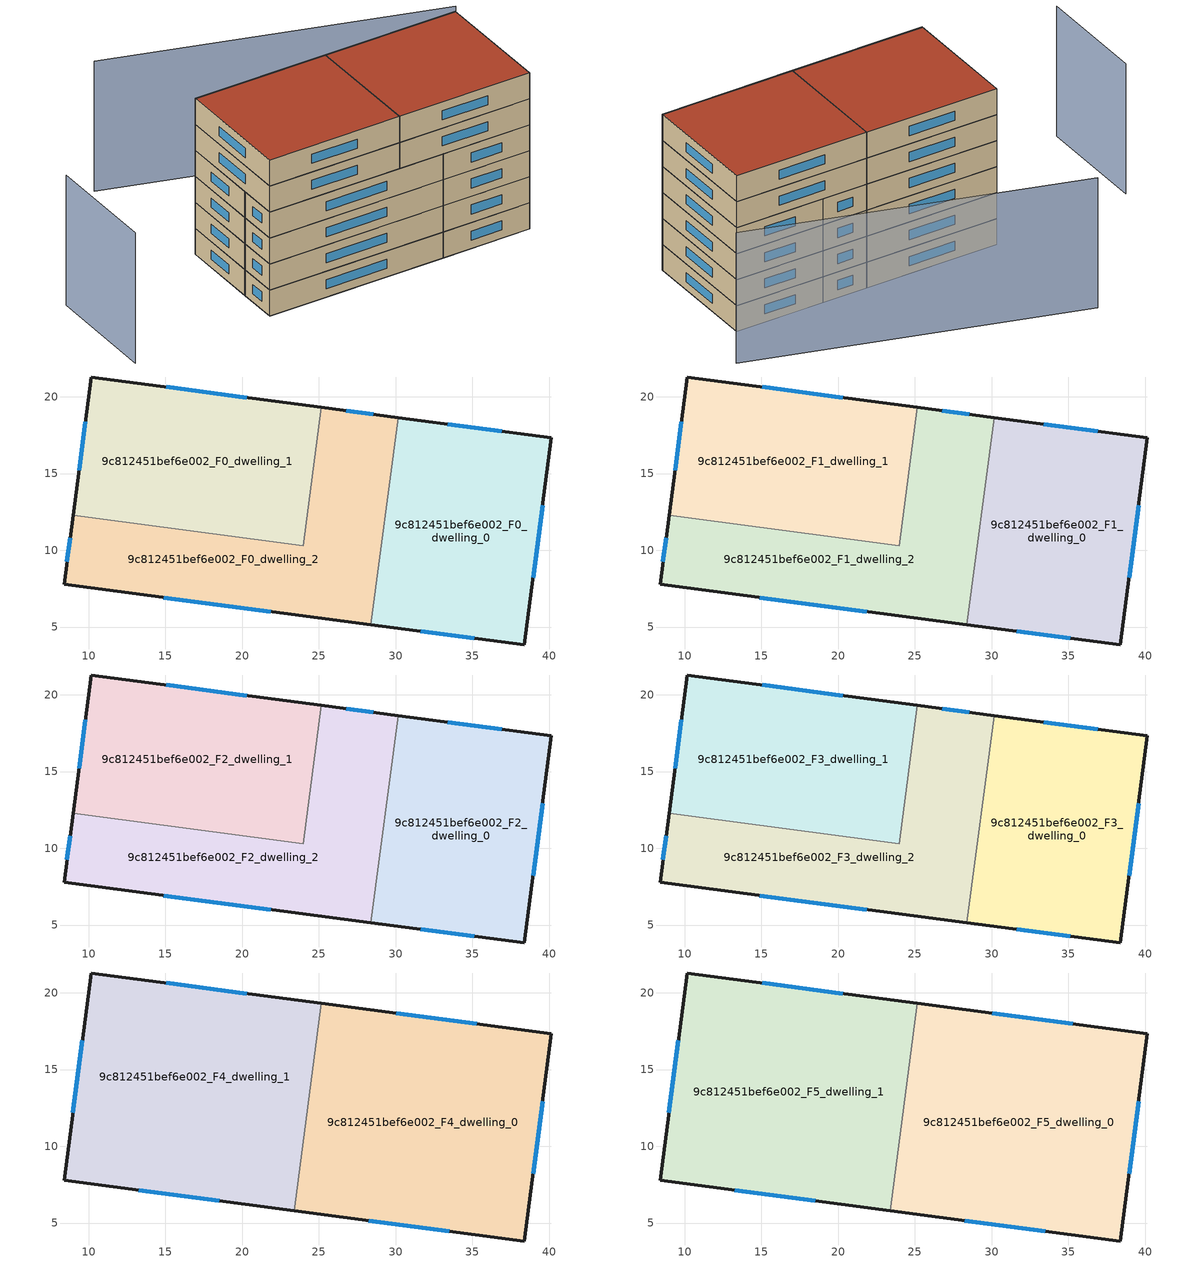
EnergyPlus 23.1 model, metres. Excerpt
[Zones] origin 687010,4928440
9c812451bef6e002_F0_dwelling_0
 floor ground (EU_floor_Construction): 38.37,3.83 40.15,17.33 30.16,18.65 28.38,5.15 z0
 wall outside (EU_wall_Construction): 30.16,18.65 40.15,17.33 38.37,3.83 28.38,5.15 z0:3
 wall to 9c812451bef6e002_F0_dwelling_2 (EU_wall_Construction): 28.38,5.15 30.16,18.65 z0:3
 window (EU_Window_Construction): 35.12,4.26 31.63,4.72 / 33.41,18.22 36.9,17.76 / 39.57,12.94 38.95,8.22 z0.98:2.02
9c812451bef6e002_F0_dwelling_1
 floor ground (EU_floor_Construction): 23.97,10.31 25.16,19.31 10.17,21.29 8.99,12.28 z0
 wall outside (EU_wall_Construction): 8.99,12.28 10.17,21.29 25.16,19.31 z0:3
 wall to 9c812451bef6e002_F0_dwelling_2 (EU_wall_Construction): 25.16,19.31 23.97,10.31 8.99,12.28 z0:3
 window (EU_Window_Construction): 15.05,20.65 20.28,19.96 / 9.37,15.21 9.79,18.36 z0.98:2.02
9c812451bef6e002_F0_dwelling_2
 floor ground (EU_floor_Construction): 28.38,5.15 30.16,18.65 25.16,19.31 23.97,10.31 8.99,12.28 8.39,7.78 z0
 wall outside (EU_wall_Construction): 25.16,19.31 30.16,18.65 / 28.38,5.15 8.39,7.78 8.99,12.28 z0:3
 window (EU_Window_Construction): 26.78,19.1 28.53,18.87 / 21.88,6.01 14.89,6.93 / 8.59,9.25 8.79,10.82 z0.98:2.02
9c812451bef6e002_F1_dwelling_0
 floor to 9c812451bef6e002_F0_dwelling_0 (EU_floor_Construction): 38.37,3.83 40.15,17.33 30.16,18.65 28.38,5.15 z3
 wall outside (EU_wall_Construction): 30.16,18.65 40.15,17.33 38.37,3.83 28.38,5.15 z3:6
 wall to 9c812451bef6e002_F1_dwelling_2 (EU_wall_Construction): 28.38,5.15 30.16,18.65 z3:6
 window (EU_Window_Construction): 35.12,4.26 31.63,4.72 / 33.41,18.22 36.9,17.76 / 39.57,12.94 38.95,8.22 z3.98:5.02
9c812451bef6e002_F1_dwelling_1
 floor to 9c812451bef6e002_F0_dwelling_1 (EU_floor_Construction): 23.97,10.31 25.16,19.31 10.17,21.29 8.99,12.28 z3
 wall outside (EU_wall_Construction): 8.99,12.28 10.17,21.29 25.16,19.31 z3:6
 wall to 9c812451bef6e002_F1_dwelling_2 (EU_wall_Construction): 25.16,19.31 23.97,10.31 8.99,12.28 z3:6
 window (EU_Window_Construction): 15.05,20.65 20.28,19.96 / 9.37,15.21 9.79,18.36 z3.98:5.02
9c812451bef6e002_F1_dwelling_2
 floor to 9c812451bef6e002_F0_dwelling_2 (EU_floor_Construction): 28.38,5.15 30.16,18.65 25.16,19.31 23.97,10.31 8.99,12.28 8.39,7.78 z3
 wall outside (EU_wall_Construction): 25.16,19.31 30.16,18.65 / 28.38,5.15 8.39,7.78 8.99,12.28 z3:6
 window (EU_Window_Construction): 26.78,19.1 28.53,18.87 / 21.88,6.01 14.89,6.93 / 8.59,9.25 8.79,10.82 z3.98:5.02
9c812451bef6e002_F2_dwelling_0
 floor to 9c812451bef6e002_F1_dwelling_0 (EU_floor_Construction): 38.37,3.83 40.15,17.33 30.16,18.65 28.38,5.15 z6
 wall outside (EU_wall_Construction): 30.16,18.65 40.15,17.33 38.37,3.83 28.38,5.15 z6:9
 wall to 9c812451bef6e002_F2_dwelling_2 (EU_wall_Construction): 28.38,5.15 30.16,18.65 z6:9
 window (EU_Window_Construction): 35.12,4.26 31.63,4.72 / 33.41,18.22 36.9,17.76 / 39.57,12.94 38.95,8.22 z6.98:8.02
9c812451bef6e002_F2_dwelling_1
 floor to 9c812451bef6e002_F1_dwelling_1 (EU_floor_Construction): 23.97,10.31 25.16,19.31 10.17,21.29 8.99,12.28 z6
 wall outside (EU_wall_Construction): 8.99,12.28 10.17,21.29 25.16,19.31 z6:9
 wall to 9c812451bef6e002_F2_dwelling_2 (EU_wall_Construction): 25.16,19.31 23.97,10.31 8.99,12.28 z6:9
 window (EU_Window_Construction): 15.05,20.65 20.28,19.96 / 9.37,15.21 9.79,18.36 z6.98:8.02
9c812451bef6e002_F2_dwelling_2
 floor to 9c812451bef6e002_F1_dwelling_2 (EU_floor_Construction): 28.38,5.15 30.16,18.65 25.16,19.31 23.97,10.31 8.99,12.28 8.39,7.78 z6
 wall outside (EU_wall_Construction): 25.16,19.31 30.16,18.65 / 28.38,5.15 8.39,7.78 8.99,12.28 z6:9
 window (EU_Window_Construction): 26.78,19.1 28.53,18.87 / 21.88,6.01 14.89,6.93 / 8.59,9.25 8.79,10.82 z6.98:8.02
9c812451bef6e002_F3_dwelling_0
 floor to 9c812451bef6e002_F2_dwelling_0 (EU_floor_Construction): 38.37,3.83 40.15,17.33 30.16,18.65 28.38,5.15 z9
 wall outside (EU_wall_Construction): 30.16,18.65 40.15,17.33 38.37,3.83 28.38,5.15 z9:12
 wall to 9c812451bef6e002_F3_dwelling_2 (EU_wall_Construction): 28.38,5.15 30.16,18.65 z9:12
 window (EU_Window_Construction): 35.12,4.26 31.63,4.72 / 33.41,18.22 36.9,17.76 / 39.57,12.94 38.95,8.22 z9.98:11.02
 ceiling adiabatic (EU_roof_Construction): 40.15,17.33 38.37,3.83 28.38,5.15 30.16,18.65 z12
9c812451bef6e002_F3_dwelling_1
 floor to 9c812451bef6e002_F2_dwelling_1 (EU_floor_Construction): 23.97,10.31 25.16,19.31 10.17,21.29 8.99,12.28 z9
 wall outside (EU_wall_Construction): 8.99,12.28 10.17,21.29 25.16,19.31 z9:12
 wall to 9c812451bef6e002_F3_dwelling_2 (EU_wall_Construction): 25.16,19.31 23.97,10.31 8.99,12.28 z9:12
 window (EU_Window_Construction): 15.05,20.65 20.28,19.96 / 9.37,15.21 9.79,18.36 z9.98:11.02
 ceiling adiabatic (EU_roof_Construction): 25.16,19.31 23.97,10.31 8.99,12.28 10.17,21.29 z12
9c812451bef6e002_F3_dwelling_2
 floor to 9c812451bef6e002_F2_dwelling_2 (EU_floor_Construction): 28.38,5.15 30.16,18.65 25.16,19.31 23.97,10.31 8.99,12.28 8.39,7.78 z9
 wall outside (EU_wall_Construction): 25.16,19.31 30.16,18.65 / 28.38,5.15 8.39,7.78 8.99,12.28 z9:12
 window (EU_Window_Construction): 26.78,19.1 28.53,18.87 / 21.88,6.01 14.89,6.93 / 8.59,9.25 8.79,10.82 z9.98:11.02
 ceiling adiabatic (EU_roof_Construction): 30.16,18.65 28.38,5.15 23.38,5.81 25.16,19.31 z12
9c812451bef6e002_F4_dwelling_0
 floor adiabatic (EU_floor_Construction): 38.37,3.83 40.15,17.33 25.16,19.31 23.38,5.81 z12
 wall outside (EU_wall_Construction): 25.16,19.31 40.15,17.33 38.37,3.83 23.38,5.81 z12:15
 wall to 9c812451bef6e002_F4_dwelling_1 (EU_wall_Construction): 23.38,5.81 25.16,19.31 z12:15
 window (EU_Window_Construction): 30.03,18.67 35.28,17.97 / 39.57,12.94 38.95,8.22 / 33.5,4.47 28.25,5.16 z12.98:14.02
9c812451bef6e002_F4_dwelling_1
 floor to 9c812451bef6e002_F3_dwelling_2 (EU_floor_Construction): 23.38,5.81 23.97,10.31 8.99,12.28 8.39,7.78 z12
 floor adiabatic (EU_floor_Construction): 23.97,10.31 25.16,19.31 10.17,21.29 8.39,7.78 8.99,12.28 z12
 wall outside (EU_wall_Construction): 23.38,5.81 8.39,7.78 10.17,21.29 25.16,19.31 z12:15
 window (EU_Window_Construction): 18.51,6.45 13.27,7.14 / 8.97,12.17 9.59,16.9 / 15.05,20.65 20.28,19.95 z12.98:14.02
9c812451bef6e002_F5_dwelling_0
 floor to 9c812451bef6e002_F4_dwelling_0 (EU_floor_Construction): 38.37,3.83 40.15,17.33 25.16,19.31 23.38,5.81 z15
 wall outside (EU_wall_Construction): 25.16,19.31 40.15,17.33 38.37,3.83 23.38,5.81 z15:18
 wall to 9c812451bef6e002_F5_dwelling_1 (EU_wall_Construction): 23.38,5.81 25.16,19.31 z15:18
 window (EU_Window_Construction): 30.03,18.67 35.28,17.97 / 39.57,12.94 38.95,8.22 / 33.5,4.47 28.25,5.16 z15.98:17.02
 roof outside (EU_roof_Construction): 40.15,17.33 38.37,3.83 23.38,5.81 25.16,19.31 z18
9c812451bef6e002_F5_dwelling_1
 floor to 9c812451bef6e002_F4_dwelling_1 (EU_floor_Construction): 23.38,5.81 25.16,19.31 10.17,21.29 8.39,7.78 z15
 wall outside (EU_wall_Construction): 23.38,5.81 8.39,7.78 10.17,21.29 25.16,19.31 z15:18
 window (EU_Window_Construction): 18.51,6.45 13.27,7.14 / 8.97,12.17 9.59,16.9 / 15.05,20.65 20.28,19.95 z15.98:17.02
 roof outside (EU_roof_Construction): 25.16,19.31 23.38,5.81 8.39,7.78 10.17,21.29 z18
shading: -5.58,22.18 -7.3,9.57 / 43.92,21.74 10.15,36.62 z0:15
[Building]
EU S2 Campaign: North Axis=0; Terrain=City; Solar Distribution=FullExterior
[Site:Location]
Bologna: Latitude=44.5; Longitude=11.25; Time Zone=1; Elevation=37
[SizingPeriod:WeatherFileDays]
AnnualSizingPeriod: Begin Month=1; Begin Day of Month=1; End Month=12; End Day of Month=31; Day of Week for Start Day=Monday; Use Weather File Daylight Saving Period=No; Use Weather File Rain and Snow Indicators=No
[MATERIAL]
EU_InternalMass_Material: Roughness=MediumRough; Thickness=0.1; Conductivity=1; Density=1800; Specific Heat=900; Thermal Absorptance=0.9; Solar Absorptance=0.7; Visible Absorptance=0.7
[MATERIAL:NOMASS] Roughness=MediumRough; Thermal Absorptance=0.9; Solar Absorptance=0.7; Visible Absorptance=0.7
Name | Thermal Resistance
EU_wall_NoMass | 0.905828
EU_roof_NoMass | 0.37593
EU_floor_NoMass | 0.67114
[WINDOWMATERIAL:SIMPLEGLAZINGSYSTEM]
EU_Window_SimpleGlazing: UFactor=4.52486; Solar Heat Gain Coefficient=0.85; Visible Transmittance=0.85
[CONSTRUCTION]
EU_wall_Construction: EU_wall_NoMass
EU_roof_Construction: EU_roof_NoMass
EU_floor_Construction: EU_floor_NoMass
EU_InternalMass_Construction: EU_InternalMass_Material
EU_Window_Construction: EU_Window_SimpleGlazing
[ZONE] Type=1; Multiplier=1; Ceiling Height=autocalculate; Floor Area=autocalculate; Part of Total Floor Area=Yes
Name | Volume
9c812451bef6e002_F0_dwelling_0; 9c812451bef6e002_F1_dwelling_0; 9c812451bef6e002_F2_dwelling_0; 9c812451bef6e002_F3_dwelling_0 | 411.912
9c812451bef6e002_F4_dwelling_0; 9c812451bef6e002_F5_dwelling_0 | 617.846
9c812451bef6e002_F0_dwelling_1; 9c812451bef6e002_F1_dwelling_1; 9c812451bef6e002_F2_dwelling_1; 9c812451bef6e002_F3_dwelling_1 | 411.867
9c812451bef6e002_F4_dwelling_1; 9c812451bef6e002_F5_dwelling_1 | 617.848
9c812451bef6e002_F0_dwelling_2; 9c812451bef6e002_F1_dwelling_2; 9c812451bef6e002_F2_dwelling_2; 9c812451bef6e002_F3_dwelling_2 | 411.902
[INTERNALMASS] Construction=EU_InternalMass_Construction
Name | Zone or ZoneList | Surface Area
9c812451bef6e002_F0_dwelling_0_EU_InternalMass | 9c812451bef6e002_F0_dwelling_0 | 137.305
9c812451bef6e002_F0_dwelling_1_EU_InternalMass | 9c812451bef6e002_F0_dwelling_1 | 137.29
9c812451bef6e002_F0_dwelling_2_EU_InternalMass | 9c812451bef6e002_F0_dwelling_2 | 137.301
9c812451bef6e002_F1_dwelling_0_EU_InternalMass | 9c812451bef6e002_F1_dwelling_0 | 137.305
9c812451bef6e002_F1_dwelling_1_EU_InternalMass | 9c812451bef6e002_F1_dwelling_1 | 137.29
9c812451bef6e002_F1_dwelling_2_EU_InternalMass | 9c812451bef6e002_F1_dwelling_2 | 137.301
9c812451bef6e002_F2_dwelling_0_EU_InternalMass | 9c812451bef6e002_F2_dwelling_0 | 137.305
9c812451bef6e002_F2_dwelling_1_EU_InternalMass | 9c812451bef6e002_F2_dwelling_1 | 137.29
9c812451bef6e002_F2_dwelling_2_EU_InternalMass | 9c812451bef6e002_F2_dwelling_2 | 137.301
9c812451bef6e002_F3_dwelling_0_EU_InternalMass | 9c812451bef6e002_F3_dwelling_0 | 137.305
9c812451bef6e002_F3_dwelling_1_EU_InternalMass | 9c812451bef6e002_F3_dwelling_1 | 137.29
9c812451bef6e002_F3_dwelling_2_EU_InternalMass | 9c812451bef6e002_F3_dwelling_2 | 137.301
9c812451bef6e002_F4_dwelling_0_EU_InternalMass | 9c812451bef6e002_F4_dwelling_0 | 205.949
9c812451bef6e002_F4_dwelling_1_EU_InternalMass | 9c812451bef6e002_F4_dwelling_1 | 205.949
9c812451bef6e002_F5_dwelling_0_EU_InternalMass | 9c812451bef6e002_F5_dwelling_0 | 205.949
9c812451bef6e002_F5_dwelling_1_EU_InternalMass | 9c812451bef6e002_F5_dwelling_1 | 205.949
[OTHEREQUIPMENT] Fuel Type=Electricity; Design Level Calculation Method=Watts/Area; Power per Zone Floor Area=1; Fraction Latent=0; Fraction Radiant=0; Fraction Lost=0; Carbon Dioxide Generation Rate=0; EndUse Subcategory=EU_Step8_InternalGains
Name | Zone or ZoneList or Space or SpaceList | Schedule
EU_Step8_InternalGain_9c812451bef6e002_F0_dwelling_0_f000 | 9c812451bef6e002_F0_dwelling_0 | EU_Step8_GainSchedule_9c812451bef6e002_F0_dwelling_0_f000
EU_Step8_InternalGain_9c812451bef6e002_F0_dwelling_1_f000 | 9c812451bef6e002_F0_dwelling_1 | EU_Step8_GainSchedule_9c812451bef6e002_F0_dwelling_1_f000
EU_Step8_InternalGain_9c812451bef6e002_F0_dwelling_2_f000 | 9c812451bef6e002_F0_dwelling_2 | EU_Step8_GainSchedule_9c812451bef6e002_F0_dwelling_2_f000
EU_Step8_InternalGain_9c812451bef6e002_F1_dwelling_0_f000 | 9c812451bef6e002_F1_dwelling_0 | EU_Step8_GainSchedule_9c812451bef6e002_F1_dwelling_0_f000
EU_Step8_InternalGain_9c812451bef6e002_F1_dwelling_1_f000 | 9c812451bef6e002_F1_dwelling_1 | EU_Step8_GainSchedule_9c812451bef6e002_F1_dwelling_1_f000
EU_Step8_InternalGain_9c812451bef6e002_F1_dwelling_2_f000 | 9c812451bef6e002_F1_dwelling_2 | EU_Step8_GainSchedule_9c812451bef6e002_F1_dwelling_2_f000
EU_Step8_InternalGain_9c812451bef6e002_F2_dwelling_0_f000 | 9c812451bef6e002_F2_dwelling_0 | EU_Step8_GainSchedule_9c812451bef6e002_F2_dwelling_0_f000
EU_Step8_InternalGain_9c812451bef6e002_F2_dwelling_1_f000 | 9c812451bef6e002_F2_dwelling_1 | EU_Step8_GainSchedule_9c812451bef6e002_F2_dwelling_1_f000
EU_Step8_InternalGain_9c812451bef6e002_F2_dwelling_2_f000 | 9c812451bef6e002_F2_dwelling_2 | EU_Step8_GainSchedule_9c812451bef6e002_F2_dwelling_2_f000
EU_Step8_InternalGain_9c812451bef6e002_F3_dwelling_0_f000 | 9c812451bef6e002_F3_dwelling_0 | EU_Step8_GainSchedule_9c812451bef6e002_F3_dwelling_0_f000
EU_Step8_InternalGain_9c812451bef6e002_F3_dwelling_1_f000 | 9c812451bef6e002_F3_dwelling_1 | EU_Step8_GainSchedule_9c812451bef6e002_F3_dwelling_1_f000
EU_Step8_InternalGain_9c812451bef6e002_F3_dwelling_2_f000 | 9c812451bef6e002_F3_dwelling_2 | EU_Step8_GainSchedule_9c812451bef6e002_F3_dwelling_2_f000
EU_Step8_InternalGain_9c812451bef6e002_F4_dwelling_0_f000 | 9c812451bef6e002_F4_dwelling_0 | EU_Step8_GainSchedule_9c812451bef6e002_F4_dwelling_0_f000
EU_Step8_InternalGain_9c812451bef6e002_F4_dwelling_1_f000 | 9c812451bef6e002_F4_dwelling_1 | EU_Step8_GainSchedule_9c812451bef6e002_F4_dwelling_1_f000
EU_Step8_InternalGain_9c812451bef6e002_F5_dwelling_0_f000 | 9c812451bef6e002_F5_dwelling_0 | EU_Step8_GainSchedule_9c812451bef6e002_F5_dwelling_0_f000
EU_Step8_InternalGain_9c812451bef6e002_F5_dwelling_1_f000 | 9c812451bef6e002_F5_dwelling_1 | EU_Step8_GainSchedule_9c812451bef6e002_F5_dwelling_1_f000
[ZONEVENTILATION:DESIGNFLOWRATE] Schedule=EU_AlwaysOn; Design Flow Rate Calculation Method=AirChanges/Hour; Air Changes per Hour=0.73129; Ventilation Type=Natural; Fan Pressure Rise=0; Fan Total Efficiency=1; Constant Term Coefficient=1; Temperature Term Coefficient=0; Velocity Term Coefficient=0; Velocity Squared Term Coefficient=0; Minimum Indoor Temperature=-100; Maximum Indoor Temperature=100; Delta Temperature=-100; Minimum Outdoor Temperature=-100; Maximum Outdoor Temperature=100; Maximum Wind Speed=40
Name | Zone or ZoneList or Space or SpaceList
EU_ConstantAir_9c812451bef6e002_F0_dwelling_0 | 9c812451bef6e002_F0_dwelling_0
EU_ConstantAir_9c812451bef6e002_F0_dwelling_1 | 9c812451bef6e002_F0_dwelling_1
EU_ConstantAir_9c812451bef6e002_F0_dwelling_2 | 9c812451bef6e002_F0_dwelling_2
EU_ConstantAir_9c812451bef6e002_F1_dwelling_0 | 9c812451bef6e002_F1_dwelling_0
EU_ConstantAir_9c812451bef6e002_F1_dwelling_1 | 9c812451bef6e002_F1_dwelling_1
EU_ConstantAir_9c812451bef6e002_F1_dwelling_2 | 9c812451bef6e002_F1_dwelling_2
EU_ConstantAir_9c812451bef6e002_F2_dwelling_0 | 9c812451bef6e002_F2_dwelling_0
EU_ConstantAir_9c812451bef6e002_F2_dwelling_1 | 9c812451bef6e002_F2_dwelling_1
EU_ConstantAir_9c812451bef6e002_F2_dwelling_2 | 9c812451bef6e002_F2_dwelling_2
EU_ConstantAir_9c812451bef6e002_F3_dwelling_0 | 9c812451bef6e002_F3_dwelling_0
EU_ConstantAir_9c812451bef6e002_F3_dwelling_1 | 9c812451bef6e002_F3_dwelling_1
EU_ConstantAir_9c812451bef6e002_F3_dwelling_2 | 9c812451bef6e002_F3_dwelling_2
EU_ConstantAir_9c812451bef6e002_F4_dwelling_0 | 9c812451bef6e002_F4_dwelling_0
EU_ConstantAir_9c812451bef6e002_F4_dwelling_1 | 9c812451bef6e002_F4_dwelling_1
EU_ConstantAir_9c812451bef6e002_F5_dwelling_0 | 9c812451bef6e002_F5_dwelling_0
EU_ConstantAir_9c812451bef6e002_F5_dwelling_1 | 9c812451bef6e002_F5_dwelling_1
[HVACTEMPLATE:THERMOSTAT] Constant Heating Setpoint=20; Constant Cooling Setpoint=50
EU_HeatOnly_9c812451bef6e002_F0_dwelling_0; EU_HeatOnly_9c812451bef6e002_F0_dwelling_1; EU_HeatOnly_9c812451bef6e002_F0_dwelling_2; EU_HeatOnly_9c812451bef6e002_F1_dwelling_0; EU_HeatOnly_9c812451bef6e002_F1_dwelling_1; EU_HeatOnly_9c812451bef6e002_F1_dwelling_2; EU_HeatOnly_9c812451bef6e002_F2_dwelling_0; EU_HeatOnly_9c812451bef6e002_F2_dwelling_1; EU_HeatOnly_9c812451bef6e002_F2_dwelling_2; EU_HeatOnly_9c812451bef6e002_F3_dwelling_0; EU_HeatOnly_9c812451bef6e002_F3_dwelling_1; EU_HeatOnly_9c812451bef6e002_F3_dwelling_2; EU_HeatOnly_9c812451bef6e002_F4_dwelling_0; EU_HeatOnly_9c812451bef6e002_F4_dwelling_1; EU_HeatOnly_9c812451bef6e002_F5_dwelling_0; EU_HeatOnly_9c812451bef6e002_F5_dwelling_1
[HVACTEMPLATE:ZONE:IDEALLOADSAIRSYSTEM] System Availability Schedule=EU_AlwaysOn; Maximum Heating Supply Air Temperature=50; Minimum Cooling Supply Air Temperature=13; Maximum Heating Supply Air Humidity Ratio=0.0156; Minimum Cooling Supply Air Humidity Ratio=0.0077; Heating Limit=NoLimit; Cooling Limit=NoLimit; Heating Availability Schedule=EU_AlwaysOn; Cooling Availability Schedule=EU_CoolingOff; Dehumidification Control Type=ConstantSensibleHeatRatio; Cooling Sensible Heat Ratio=0.7; Dehumidification Setpoint=60; Humidification Control Type=None; Humidification Setpoint=30; Outdoor Air Method=None; Outdoor Air Flow Rate per Person=0.00944; Outdoor Air Flow Rate per Zone Floor Area=0; Outdoor Air Flow Rate per Zone=0; Demand Controlled Ventilation Type=None; Outdoor Air Economizer Type=NoEconomizer; Heat Recovery Type=None; Sensible Heat Recovery Effectiveness=0.7; Latent Heat Recovery Effectiveness=0.65
Name | Template Thermostat
9c812451bef6e002_F0_dwelling_0 | EU_HeatOnly_9c812451bef6e002_F0_dwelling_0
9c812451bef6e002_F0_dwelling_1 | EU_HeatOnly_9c812451bef6e002_F0_dwelling_1
9c812451bef6e002_F0_dwelling_2 | EU_HeatOnly_9c812451bef6e002_F0_dwelling_2
9c812451bef6e002_F1_dwelling_0 | EU_HeatOnly_9c812451bef6e002_F1_dwelling_0
9c812451bef6e002_F1_dwelling_1 | EU_HeatOnly_9c812451bef6e002_F1_dwelling_1
9c812451bef6e002_F1_dwelling_2 | EU_HeatOnly_9c812451bef6e002_F1_dwelling_2
9c812451bef6e002_F2_dwelling_0 | EU_HeatOnly_9c812451bef6e002_F2_dwelling_0
9c812451bef6e002_F2_dwelling_1 | EU_HeatOnly_9c812451bef6e002_F2_dwelling_1
9c812451bef6e002_F2_dwelling_2 | EU_HeatOnly_9c812451bef6e002_F2_dwelling_2
9c812451bef6e002_F3_dwelling_0 | EU_HeatOnly_9c812451bef6e002_F3_dwelling_0
9c812451bef6e002_F3_dwelling_1 | EU_HeatOnly_9c812451bef6e002_F3_dwelling_1
9c812451bef6e002_F3_dwelling_2 | EU_HeatOnly_9c812451bef6e002_F3_dwelling_2
9c812451bef6e002_F4_dwelling_0 | EU_HeatOnly_9c812451bef6e002_F4_dwelling_0
9c812451bef6e002_F4_dwelling_1 | EU_HeatOnly_9c812451bef6e002_F4_dwelling_1
9c812451bef6e002_F5_dwelling_0 | EU_HeatOnly_9c812451bef6e002_F5_dwelling_0
9c812451bef6e002_F5_dwelling_1 | EU_HeatOnly_9c812451bef6e002_F5_dwelling_1
[SIZING:ZONE] Zone Cooling Design Supply Air Temperature Input Method=SupplyAirTemperature; Zone Cooling Design Supply Air Temperature=13; Zone Heating Design Supply Air Temperature Input Method=SupplyAirTemperature; Zone Heating Design Supply Air Temperature=50; Zone Cooling Design Supply Air Humidity Ratio=0.008; Zone Heating Design Supply Air Humidity Ratio=0.008; Cooling Design Air Flow Method=DesignDay; Cooling Design Air Flow Rate=0; Cooling Minimum Air Flow per Zone Floor Area=0.000762; Cooling Minimum Air Flow=0; Cooling Minimum Air Flow Fraction=0.2; Heating Design Air Flow Method=DesignDay; Heating Design Air Flow Rate=0; Heating Maximum Air Flow per Zone Floor Area=0.002032; Heating Maximum Air Flow=0.141576; Heating Maximum Air Flow Fraction=0.3; Account for Dedicated Outdoor Air System=No; Dedicated Outdoor Air System Control Strategy=NeutralSupplyAir; Dedicated Outdoor Air Low Setpoint Temperature for Design=autosize; Dedicated Outdoor Air High Setpoint Temperature for Design=autosize; Zone Load Sizing Method=Sensible Load Only No Latent Load; Zone Latent Cooling Design Supply Air Humidity Ratio Input Method=HumidityRatioDifference; Zone Cooling Design Supply Air Humidity Ratio Difference=0.005; Zone Latent Heating Design Supply Air Humidity Ratio Input Method=HumidityRatioDifference; Zone Humidification Design Supply Air Humidity Ratio Difference=0.005
9c812451bef6e002_F0_dwelling_0; 9c812451bef6e002_F0_dwelling_1; 9c812451bef6e002_F0_dwelling_2; 9c812451bef6e002_F1_dwelling_0; 9c812451bef6e002_F1_dwelling_1; 9c812451bef6e002_F1_dwelling_2; 9c812451bef6e002_F2_dwelling_0; 9c812451bef6e002_F2_dwelling_1; 9c812451bef6e002_F2_dwelling_2; 9c812451bef6e002_F3_dwelling_0; 9c812451bef6e002_F3_dwelling_1; 9c812451bef6e002_F3_dwelling_2; 9c812451bef6e002_F4_dwelling_0; 9c812451bef6e002_F4_dwelling_1; 9c812451bef6e002_F5_dwelling_0; 9c812451bef6e002_F5_dwelling_1
[SCHEDULE:CONSTANT]
Name | Hourly Value
EU_AlwaysOn | 1
EU_CoolingOff | 0
[SCHEDULE:FILE] Column Number=1; Rows to Skip at Top=0; Number of Hours of Data=8760; Column Separator=Comma; Interpolate to Timestep=No; Minutes per Item=60; Adjust Schedule for Daylight Savings=Yes
Name | File
EU_Step8_GainSchedule_9c812451bef6e002_F0_dwelling_0_f000 | ../../schedules/9c812451bef6e002/9c812451bef6e002_F0_dwelling_0_f000_gain.csv
EU_Step8_GainSchedule_9c812451bef6e002_F0_dwelling_1_f000 | ../../schedules/9c812451bef6e002/9c812451bef6e002_F0_dwelling_1_f000_gain.csv
EU_Step8_GainSchedule_9c812451bef6e002_F0_dwelling_2_f000 | ../../schedules/9c812451bef6e002/9c812451bef6e002_F0_dwelling_2_f000_gain.csv
EU_Step8_GainSchedule_9c812451bef6e002_F1_dwelling_0_f000 | ../../schedules/9c812451bef6e002/9c812451bef6e002_F1_dwelling_0_f000_gain.csv
EU_Step8_GainSchedule_9c812451bef6e002_F1_dwelling_1_f000 | ../../schedules/9c812451bef6e002/9c812451bef6e002_F1_dwelling_1_f000_gain.csv
EU_Step8_GainSchedule_9c812451bef6e002_F1_dwelling_2_f000 | ../../schedules/9c812451bef6e002/9c812451bef6e002_F1_dwelling_2_f000_gain.csv
EU_Step8_GainSchedule_9c812451bef6e002_F2_dwelling_0_f000 | ../../schedules/9c812451bef6e002/9c812451bef6e002_F2_dwelling_0_f000_gain.csv
EU_Step8_GainSchedule_9c812451bef6e002_F2_dwelling_1_f000 | ../../schedules/9c812451bef6e002/9c812451bef6e002_F2_dwelling_1_f000_gain.csv
EU_Step8_GainSchedule_9c812451bef6e002_F2_dwelling_2_f000 | ../../schedules/9c812451bef6e002/9c812451bef6e002_F2_dwelling_2_f000_gain.csv
EU_Step8_GainSchedule_9c812451bef6e002_F3_dwelling_0_f000 | ../../schedules/9c812451bef6e002/9c812451bef6e002_F3_dwelling_0_f000_gain.csv
EU_Step8_GainSchedule_9c812451bef6e002_F3_dwelling_1_f000 | ../../schedules/9c812451bef6e002/9c812451bef6e002_F3_dwelling_1_f000_gain.csv
EU_Step8_GainSchedule_9c812451bef6e002_F3_dwelling_2_f000 | ../../schedules/9c812451bef6e002/9c812451bef6e002_F3_dwelling_2_f000_gain.csv
EU_Step8_GainSchedule_9c812451bef6e002_F4_dwelling_0_f000 | ../../schedules/9c812451bef6e002/9c812451bef6e002_F4_dwelling_0_f000_gain.csv
EU_Step8_GainSchedule_9c812451bef6e002_F4_dwelling_1_f000 | ../../schedules/9c812451bef6e002/9c812451bef6e002_F4_dwelling_1_f000_gain.csv
EU_Step8_GainSchedule_9c812451bef6e002_F5_dwelling_0_f000 | ../../schedules/9c812451bef6e002/9c812451bef6e002_F5_dwelling_0_f000_gain.csv
EU_Step8_GainSchedule_9c812451bef6e002_F5_dwelling_1_f000 | ../../schedules/9c812451bef6e002/9c812451bef6e002_F5_dwelling_1_f000_gain.csv
